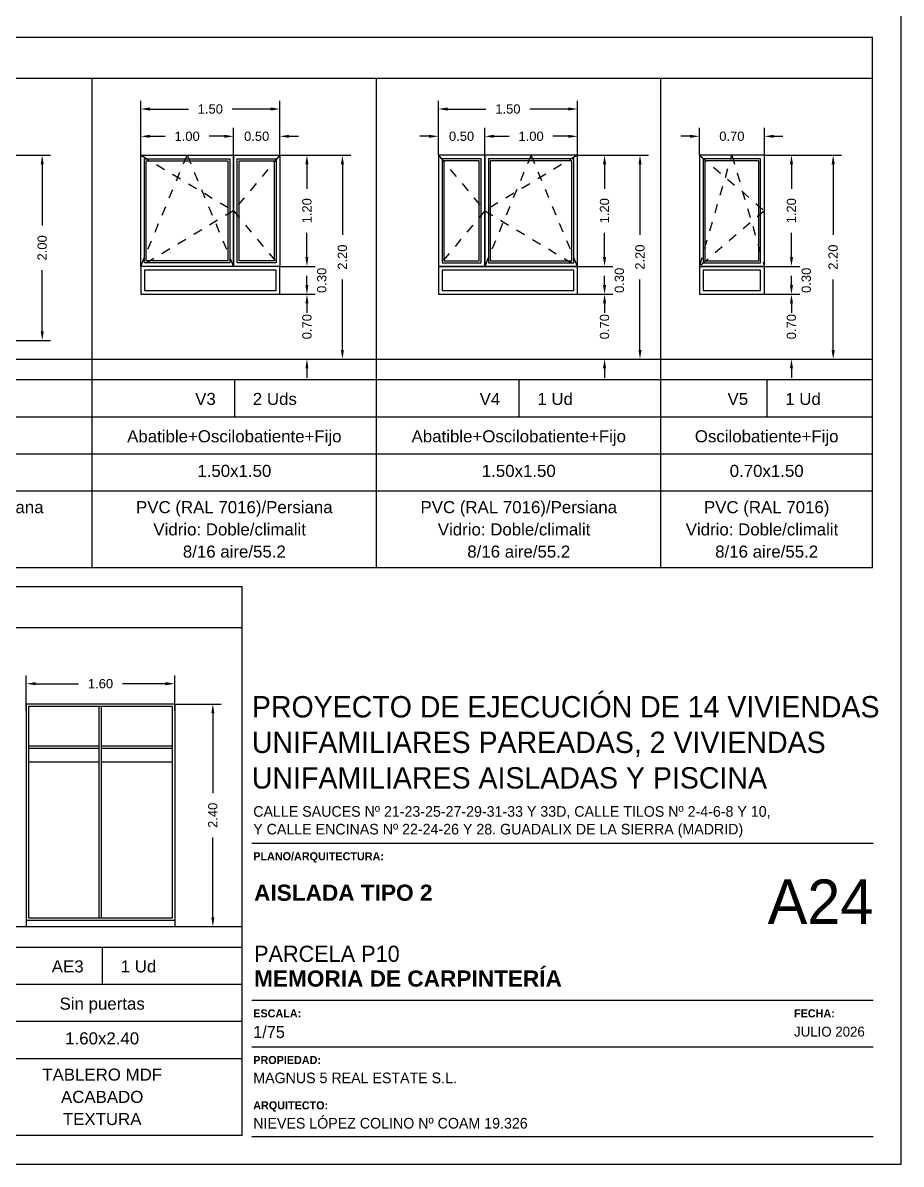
# Model space of a CAD drawing. Header units: millimetres. Extents: x 441156 to 441653, y 4514887 to 4515266.
# Drawn here: x 441522.74 to 441532.21, y 4514887.45 to 4514899.75 of the extents above; entities that cross this region are included whole.
import ezdxf
from ezdxf.enums import TextEntityAlignment as Align

# ---------------------------------------------------------------- set-up
doc = ezdxf.new("R2010")
doc.units = ezdxf.units.MM
doc.linetypes.add('CONTINUA', pattern=[0])
doc.linetypes.add('RAYITAS', pattern=[0.375, 0.25, -0.125])
for name, color, linetype in [('01_alzado', 5, 'CONTINUA'), ('01_cotas', 254, 'Continuous'), ('01_pilares primera', 6, 'Continuous'), ('01_texto cartela', 5, 'Continuous'), ('01_ventanas', 2, 'Continuous'), ('CARTELA', 4, 'Continuous'), ('COTAS', 251, 'Continuous'), ('DIVISION', 5, 'Continuous')]:
    doc.layers.add(name, color=color, linetype=linetype)
doc.layers.add('01_cartela', color=6, linetype='Continuous', plot=False)
doc.styles.add('Century Gothic', font='', dxfattribs={"height": 2})
doc.styles.add('Century Gothic_3', font='', dxfattribs={"height": 4.5})
doc.styles.add('Century Gothic_5', font='', dxfattribs={"height": 2.5})
doc.styles.add('Century Gothic_6', font='', dxfattribs={"height": 11})
doc.styles.add('Estilo1', font='swissel.ttf')
doc.styles.add('NIEVES2', font='sanss___.ttf')
doc.styles.add('NIEVES3', font='swisseb.ttf')
doc.styles.add('ROMANS', font='romans')
doc.styles.get('Century Gothic').set_extended_font_data('Century Gothic')
doc.styles.get('Century Gothic_3').set_extended_font_data('Century Gothic')
doc.styles.get('Century Gothic_5').set_extended_font_data('Century Gothic')
doc.styles.get('Century Gothic_6').set_extended_font_data('Century Gothic')
doc.dimstyles.new('DECIMAL-50', dxfattribs={"dimtxt": 0.08, "dimasz": 0.15, "dimexe": 0.09, "dimexo": 0, "dimgap": 0.09, "dimtad": 0, "dimzin": 0, "dimdsep": 46, "dimtxsty": 'ROMANS', "dimcen": 0.09, "dimclrt": 6, "dimadec": 0, "dimazin": 0, "dimtfac": 1.38, "dimtix": 1, "dimtofl": 0, "dimtmove": 2, "dimatfit": 3, "dimldrblk": 'OBLIQUE', "dimfxl": 1, "dimtolj": 1, "dimtzin": 0, "dimarcsym": 0})

# ---------------------------------------------------------------- blocks, each defined once
blk = doc.blocks.new('*D818')
at = {"layer": '01_cotas', "color": 0, "linetype": 'CONTINUA', "lineweight": -2, "transparency": 16777216}
for p, q in [((441525.512, 4514898.327), (441525.894, 4514898.327)), ((441525.512, 4514897.127), (441525.894, 4514897.127))]:
    blk.add_line(p, q, dxfattribs=at)
at = {"layer": '01_cotas', "color": 0, "lineweight": -2, "transparency": 16777216}
for p, q in [((441525.804, 4514898.227), (441525.804, 4514897.963)), ((441525.804, 4514897.227), (441525.804, 4514897.49))]:
    blk.add_line(p, q, dxfattribs=at)
at = {"layer": '01_cotas', "color": 0, "transparency": 16777216}
for points in [[(441525.787, 4514898.227), (441525.82, 4514898.227), (441525.804, 4514898.327)], [(441525.787, 4514897.227), (441525.82, 4514897.227), (441525.804, 4514897.127)]]:
    blk.add_solid(points, dxfattribs=at)
at = {"layer": '01_cotas', "color": 7, "transparency": 16777216, "insert": (441525.804, 4514897.727), "char_height": 0.1, "attachment_point": 5, "rotation": 90, "style": 'Estilo1'}
blk.add_mtext('\\A1;1.20', dxfattribs=at)
blk = doc.blocks.new('*D819')
at = {"layer": '01_cotas', "color": 0, "lineweight": -2, "transparency": 16777216}
for p, q in [((441525.804, 4514897.227), (441525.804, 4514897.327)), ((441525.804, 4514896.727), (441525.804, 4514896.627))]:
    blk.add_line(p, q, dxfattribs=at)
at = {"layer": '01_cotas', "color": 0, "linetype": 'CONTINUA', "lineweight": -2, "transparency": 16777216}
for p, q in [((441525.512, 4514897.127), (441525.894, 4514897.127)), ((441525.512, 4514896.827), (441525.894, 4514896.827))]:
    blk.add_line(p, q, dxfattribs=at)
at = {"layer": '01_cotas', "color": 0, "transparency": 16777216}
for points in [[(441525.787, 4514897.227), (441525.82, 4514897.227), (441525.804, 4514897.127)], [(441525.787, 4514896.727), (441525.82, 4514896.727), (441525.804, 4514896.827)]]:
    blk.add_solid(points, dxfattribs=at)
at = {"layer": '01_cotas', "color": 7, "transparency": 16777216, "insert": (441525.964, 4514896.977), "char_height": 0.1, "attachment_point": 5, "rotation": 90, "style": 'Estilo1'}
blk.add_mtext('\\A1;0.30', dxfattribs=at)
blk = doc.blocks.new('*D820')
at = {"layer": '01_cotas', "color": 0, "lineweight": -2, "transparency": 16777216}
for p, q in [((441525.804, 4514896.927), (441525.804, 4514897.027)), ((441525.804, 4514896.027), (441525.804, 4514895.927))]:
    blk.add_line(p, q, dxfattribs=at)
at = {"layer": '01_cotas', "color": 0, "linetype": 'CONTINUA', "lineweight": -2, "transparency": 16777216}
for p, q in [((441525.512, 4514896.827), (441525.894, 4514896.827)), ((441525.512, 4514896.127), (441525.894, 4514896.127))]:
    blk.add_line(p, q, dxfattribs=at)
at = {"layer": '01_cotas', "color": 0, "transparency": 16777216}
for points in [[(441525.787, 4514896.927), (441525.82, 4514896.927), (441525.804, 4514896.827)], [(441525.787, 4514896.027), (441525.82, 4514896.027), (441525.804, 4514896.127)]]:
    blk.add_solid(points, dxfattribs=at)
at = {"layer": '01_cotas', "color": 7, "transparency": 16777216, "insert": (441525.804, 4514896.477), "char_height": 0.1, "attachment_point": 5, "rotation": 90, "style": 'Estilo1'}
blk.add_mtext('\\A1;0.70', dxfattribs=at)
blk = doc.blocks.new('*D821')
at = {"layer": '01_cotas', "color": 0, "linetype": 'CONTINUA', "lineweight": -2, "transparency": 16777216}
for p, q in [((441525.804, 4514898.327), (441526.276, 4514898.327)), ((441525.804, 4514896.127), (441526.276, 4514896.127))]:
    blk.add_line(p, q, dxfattribs=at)
at = {"layer": '01_cotas', "color": 0, "lineweight": -2, "transparency": 16777216}
for p, q in [((441526.186, 4514898.227), (441526.186, 4514897.467)), ((441526.186, 4514896.227), (441526.186, 4514896.987))]:
    blk.add_line(p, q, dxfattribs=at)
at = {"layer": '01_cotas', "color": 0, "transparency": 16777216}
for points in [[(441526.17, 4514898.227), (441526.203, 4514898.227), (441526.186, 4514898.327)], [(441526.17, 4514896.227), (441526.203, 4514896.227), (441526.186, 4514896.127)]]:
    blk.add_solid(points, dxfattribs=at)
at = {"layer": '01_cotas', "color": 7, "transparency": 16777216, "insert": (441526.186, 4514897.227), "char_height": 0.1, "attachment_point": 5, "rotation": 90, "style": 'Estilo1'}
blk.add_mtext('\\A1;2.20', dxfattribs=at)
blk = doc.blocks.new('*D822')
at = {"layer": '01_cotas', "color": 0, "linetype": 'CONTINUA', "lineweight": -2, "transparency": 16777216}
for p, q in [((441528.721, 4514898.327), (441529.103, 4514898.327)), ((441528.721, 4514897.127), (441529.103, 4514897.127))]:
    blk.add_line(p, q, dxfattribs=at)
at = {"layer": '01_cotas', "color": 0, "lineweight": -2, "transparency": 16777216}
for p, q in [((441529.013, 4514898.227), (441529.013, 4514897.963)), ((441529.013, 4514897.227), (441529.013, 4514897.49))]:
    blk.add_line(p, q, dxfattribs=at)
at = {"layer": '01_cotas', "color": 0, "transparency": 16777216}
for points in [[(441528.996, 4514898.227), (441529.03, 4514898.227), (441529.013, 4514898.327)], [(441528.996, 4514897.227), (441529.03, 4514897.227), (441529.013, 4514897.127)]]:
    blk.add_solid(points, dxfattribs=at)
at = {"layer": '01_cotas', "color": 7, "transparency": 16777216, "insert": (441529.013, 4514897.727), "char_height": 0.1, "attachment_point": 5, "rotation": 90, "style": 'Estilo1'}
blk.add_mtext('\\A1;1.20', dxfattribs=at)
blk = doc.blocks.new('*D823')
at = {"layer": '01_cotas', "color": 0, "lineweight": -2, "transparency": 16777216}
for p, q in [((441529.013, 4514897.227), (441529.013, 4514897.327)), ((441529.013, 4514896.727), (441529.013, 4514896.627))]:
    blk.add_line(p, q, dxfattribs=at)
at = {"layer": '01_cotas', "color": 0, "linetype": 'CONTINUA', "lineweight": -2, "transparency": 16777216}
for p, q in [((441528.721, 4514897.127), (441529.103, 4514897.127)), ((441528.721, 4514896.827), (441529.103, 4514896.827))]:
    blk.add_line(p, q, dxfattribs=at)
at = {"layer": '01_cotas', "color": 0, "transparency": 16777216}
for points in [[(441528.996, 4514897.227), (441529.03, 4514897.227), (441529.013, 4514897.127)], [(441528.996, 4514896.727), (441529.03, 4514896.727), (441529.013, 4514896.827)]]:
    blk.add_solid(points, dxfattribs=at)
at = {"layer": '01_cotas', "color": 7, "transparency": 16777216, "insert": (441529.173, 4514896.977), "char_height": 0.1, "attachment_point": 5, "rotation": 90, "style": 'Estilo1'}
blk.add_mtext('\\A1;0.30', dxfattribs=at)
blk = doc.blocks.new('*D824')
at = {"layer": '01_cotas', "color": 0, "lineweight": -2, "transparency": 16777216}
for p, q in [((441529.013, 4514896.927), (441529.013, 4514897.027)), ((441529.013, 4514896.027), (441529.013, 4514895.927))]:
    blk.add_line(p, q, dxfattribs=at)
at = {"layer": '01_cotas', "color": 0, "linetype": 'CONTINUA', "lineweight": -2, "transparency": 16777216}
for p, q in [((441528.721, 4514896.827), (441529.103, 4514896.827)), ((441528.721, 4514896.127), (441529.103, 4514896.127))]:
    blk.add_line(p, q, dxfattribs=at)
at = {"layer": '01_cotas', "color": 0, "transparency": 16777216}
for points in [[(441528.996, 4514896.927), (441529.03, 4514896.927), (441529.013, 4514896.827)], [(441528.996, 4514896.027), (441529.03, 4514896.027), (441529.013, 4514896.127)]]:
    blk.add_solid(points, dxfattribs=at)
at = {"layer": '01_cotas', "color": 7, "transparency": 16777216, "insert": (441529.013, 4514896.477), "char_height": 0.1, "attachment_point": 5, "rotation": 90, "style": 'Estilo1'}
blk.add_mtext('\\A1;0.70', dxfattribs=at)
blk = doc.blocks.new('*D825')
at = {"layer": '01_cotas', "color": 0, "linetype": 'CONTINUA', "lineweight": -2, "transparency": 16777216}
for p, q in [((441529.013, 4514898.327), (441529.485, 4514898.327)), ((441529.013, 4514896.127), (441529.485, 4514896.127))]:
    blk.add_line(p, q, dxfattribs=at)
at = {"layer": '01_cotas', "color": 0, "lineweight": -2, "transparency": 16777216}
for p, q in [((441529.395, 4514898.227), (441529.395, 4514897.467)), ((441529.395, 4514896.227), (441529.395, 4514896.987))]:
    blk.add_line(p, q, dxfattribs=at)
at = {"layer": '01_cotas', "color": 0, "transparency": 16777216}
for points in [[(441529.379, 4514898.227), (441529.412, 4514898.227), (441529.395, 4514898.327)], [(441529.379, 4514896.227), (441529.412, 4514896.227), (441529.395, 4514896.127)]]:
    blk.add_solid(points, dxfattribs=at)
at = {"layer": '01_cotas', "color": 7, "transparency": 16777216, "insert": (441529.395, 4514897.227), "char_height": 0.1, "attachment_point": 5, "rotation": 90, "style": 'Estilo1'}
blk.add_mtext('\\A1;2.20', dxfattribs=at)
blk = doc.blocks.new('*D829')
at = {"layer": '01_cotas', "color": 0, "lineweight": -2, "transparency": 16777216}
for p, q in [((441527.121, 4514898.53), (441527.021, 4514898.53)), ((441527.821, 4514898.53), (441527.921, 4514898.53))]:
    blk.add_line(p, q, dxfattribs=at)
at = {"layer": '01_cotas', "color": 0, "linetype": 'CONTINUA', "lineweight": -2, "transparency": 16777216}
for p, q in [((441527.221, 4514898.327), (441527.221, 4514898.62)), ((441527.721, 4514898.327), (441527.721, 4514898.62))]:
    blk.add_line(p, q, dxfattribs=at)
at = {"layer": '01_cotas', "color": 0, "transparency": 16777216}
for points in [[(441527.121, 4514898.546), (441527.121, 4514898.513), (441527.221, 4514898.53)], [(441527.821, 4514898.546), (441527.821, 4514898.513), (441527.721, 4514898.53)]]:
    blk.add_solid(points, dxfattribs=at)
at = {"layer": '01_cotas', "color": 7, "transparency": 16777216, "insert": (441527.471, 4514898.53), "char_height": 0.1, "attachment_point": 5, "style": 'Estilo1'}
blk.add_mtext('\\A1;0.50', dxfattribs=at)
blk = doc.blocks.new('*D830')
at = {"layer": '01_cotas', "color": 0, "linetype": 'CONTINUA', "lineweight": -2, "transparency": 16777216}
for p, q in [((441527.221, 4514898.327), (441527.221, 4514898.914)), ((441528.721, 4514898.327), (441528.721, 4514898.914))]:
    blk.add_line(p, q, dxfattribs=at)
at = {"layer": '01_cotas', "color": 0, "lineweight": -2, "transparency": 16777216}
for p, q in [((441527.321, 4514898.824), (441527.734, 4514898.824)), ((441528.621, 4514898.824), (441528.207, 4514898.824))]:
    blk.add_line(p, q, dxfattribs=at)
at = {"layer": '01_cotas', "color": 0, "transparency": 16777216}
for points in [[(441527.321, 4514898.841), (441527.321, 4514898.807), (441527.221, 4514898.824)], [(441528.621, 4514898.841), (441528.621, 4514898.807), (441528.721, 4514898.824)]]:
    blk.add_solid(points, dxfattribs=at)
at = {"layer": '01_cotas', "color": 7, "transparency": 16777216, "insert": (441527.971, 4514898.824), "char_height": 0.1, "attachment_point": 5, "style": 'Estilo1'}
blk.add_mtext('\\A1;1.50', dxfattribs=at)
blk = doc.blocks.new('*D831')
at = {"layer": '01_cotas', "color": 0, "linetype": 'CONTINUA', "lineweight": -2, "transparency": 16777216}
for p, q in [((441527.721, 4514898.327), (441527.721, 4514898.62)), ((441528.721, 4514898.327), (441528.721, 4514898.62))]:
    blk.add_line(p, q, dxfattribs=at)
at = {"layer": '01_cotas', "color": 0, "lineweight": -2, "transparency": 16777216}
for p, q in [((441527.821, 4514898.53), (441527.984, 4514898.53)), ((441528.621, 4514898.53), (441528.457, 4514898.53))]:
    blk.add_line(p, q, dxfattribs=at)
at = {"layer": '01_cotas', "color": 0, "transparency": 16777216}
for points in [[(441527.821, 4514898.546), (441527.821, 4514898.513), (441527.721, 4514898.53)], [(441528.621, 4514898.546), (441528.621, 4514898.513), (441528.721, 4514898.53)]]:
    blk.add_solid(points, dxfattribs=at)
at = {"layer": '01_cotas', "color": 7, "transparency": 16777216, "insert": (441528.221, 4514898.53), "char_height": 0.1, "attachment_point": 5, "style": 'Estilo1'}
blk.add_mtext('\\A1;1.00', dxfattribs=at)
blk = doc.blocks.new('*D832')
at = {"layer": '01_cotas', "color": 0, "lineweight": -2, "transparency": 16777216}
for p, q in [((441524.912, 4514898.53), (441524.812, 4514898.53)), ((441525.612, 4514898.53), (441525.712, 4514898.53))]:
    blk.add_line(p, q, dxfattribs=at)
at = {"layer": '01_cotas', "color": 0, "linetype": 'CONTINUA', "lineweight": -2, "transparency": 16777216}
for p, q in [((441525.012, 4514898.327), (441525.012, 4514898.62)), ((441525.512, 4514898.327), (441525.512, 4514898.62))]:
    blk.add_line(p, q, dxfattribs=at)
at = {"layer": '01_cotas', "color": 0, "transparency": 16777216}
for points in [[(441524.912, 4514898.546), (441524.912, 4514898.513), (441525.012, 4514898.53)], [(441525.612, 4514898.546), (441525.612, 4514898.513), (441525.512, 4514898.53)]]:
    blk.add_solid(points, dxfattribs=at)
at = {"layer": '01_cotas', "color": 7, "transparency": 16777216, "insert": (441525.262, 4514898.53), "char_height": 0.1, "attachment_point": 5, "style": 'Estilo1'}
blk.add_mtext('\\A1;0.50', dxfattribs=at)
blk = doc.blocks.new('*D833')
at = {"layer": '01_cotas', "color": 0, "linetype": 'CONTINUA', "lineweight": -2, "transparency": 16777216}
for p, q in [((441524.012, 4514898.327), (441524.012, 4514898.914)), ((441525.512, 4514898.327), (441525.512, 4514898.914))]:
    blk.add_line(p, q, dxfattribs=at)
at = {"layer": '01_cotas', "color": 0, "lineweight": -2, "transparency": 16777216}
for p, q in [((441524.112, 4514898.824), (441524.525, 4514898.824)), ((441525.412, 4514898.824), (441524.998, 4514898.824))]:
    blk.add_line(p, q, dxfattribs=at)
at = {"layer": '01_cotas', "color": 0, "transparency": 16777216}
for points in [[(441524.112, 4514898.841), (441524.112, 4514898.807), (441524.012, 4514898.824)], [(441525.412, 4514898.841), (441525.412, 4514898.807), (441525.512, 4514898.824)]]:
    blk.add_solid(points, dxfattribs=at)
at = {"layer": '01_cotas', "color": 7, "transparency": 16777216, "insert": (441524.762, 4514898.824), "char_height": 0.1, "attachment_point": 5, "style": 'Estilo1'}
blk.add_mtext('\\A1;1.50', dxfattribs=at)
blk = doc.blocks.new('*D834')
at = {"layer": '01_cotas', "color": 0, "linetype": 'CONTINUA', "lineweight": -2, "transparency": 16777216}
for p, q in [((441524.012, 4514898.327), (441524.012, 4514898.62)), ((441525.012, 4514898.327), (441525.012, 4514898.62))]:
    blk.add_line(p, q, dxfattribs=at)
at = {"layer": '01_cotas', "color": 0, "lineweight": -2, "transparency": 16777216}
for p, q in [((441524.112, 4514898.53), (441524.275, 4514898.53)), ((441524.912, 4514898.53), (441524.748, 4514898.53))]:
    blk.add_line(p, q, dxfattribs=at)
at = {"layer": '01_cotas', "color": 0, "transparency": 16777216}
for points in [[(441524.112, 4514898.546), (441524.112, 4514898.513), (441524.012, 4514898.53)], [(441524.912, 4514898.546), (441524.912, 4514898.513), (441525.012, 4514898.53)]]:
    blk.add_solid(points, dxfattribs=at)
at = {"layer": '01_cotas', "color": 7, "transparency": 16777216, "insert": (441524.512, 4514898.53), "char_height": 0.1, "attachment_point": 5, "style": 'Estilo1'}
blk.add_mtext('\\A1;1.00', dxfattribs=at)
blk = doc.blocks.new('*D835')
at = {"layer": '01_cotas', "color": 0, "linetype": 'CONTINUA', "lineweight": -2, "transparency": 16777216}
for p, q in [((441530.736, 4514898.327), (441531.118, 4514898.327)), ((441530.736, 4514897.127), (441531.118, 4514897.127))]:
    blk.add_line(p, q, dxfattribs=at)
at = {"layer": '01_cotas', "color": 0, "lineweight": -2, "transparency": 16777216}
for p, q in [((441531.028, 4514898.227), (441531.028, 4514897.963)), ((441531.028, 4514897.227), (441531.028, 4514897.49))]:
    blk.add_line(p, q, dxfattribs=at)
at = {"layer": '01_cotas', "color": 0, "transparency": 16777216}
for points in [[(441531.012, 4514898.227), (441531.045, 4514898.227), (441531.028, 4514898.327)], [(441531.012, 4514897.227), (441531.045, 4514897.227), (441531.028, 4514897.127)]]:
    blk.add_solid(points, dxfattribs=at)
at = {"layer": '01_cotas', "color": 7, "transparency": 16777216, "insert": (441531.028, 4514897.727), "char_height": 0.1, "attachment_point": 5, "rotation": 90, "style": 'Estilo1'}
blk.add_mtext('\\A1;1.20', dxfattribs=at)
blk = doc.blocks.new('*D836')
at = {"layer": '01_cotas', "color": 0, "lineweight": -2, "transparency": 16777216}
for p, q in [((441531.028, 4514897.227), (441531.028, 4514897.327)), ((441531.028, 4514896.727), (441531.028, 4514896.627))]:
    blk.add_line(p, q, dxfattribs=at)
at = {"layer": '01_cotas', "color": 0, "linetype": 'CONTINUA', "lineweight": -2, "transparency": 16777216}
for p, q in [((441530.736, 4514897.127), (441531.118, 4514897.127)), ((441530.736, 4514896.827), (441531.118, 4514896.827))]:
    blk.add_line(p, q, dxfattribs=at)
at = {"layer": '01_cotas', "color": 0, "transparency": 16777216}
for points in [[(441531.012, 4514897.227), (441531.045, 4514897.227), (441531.028, 4514897.127)], [(441531.012, 4514896.727), (441531.045, 4514896.727), (441531.028, 4514896.827)]]:
    blk.add_solid(points, dxfattribs=at)
at = {"layer": '01_cotas', "color": 7, "transparency": 16777216, "insert": (441531.188, 4514896.977), "char_height": 0.1, "attachment_point": 5, "rotation": 90, "style": 'Estilo1'}
blk.add_mtext('\\A1;0.30', dxfattribs=at)
blk = doc.blocks.new('*D837')
at = {"layer": '01_cotas', "color": 0, "lineweight": -2, "transparency": 16777216}
for p, q in [((441531.028, 4514896.927), (441531.028, 4514897.027)), ((441531.028, 4514896.027), (441531.028, 4514895.927))]:
    blk.add_line(p, q, dxfattribs=at)
at = {"layer": '01_cotas', "color": 0, "linetype": 'CONTINUA', "lineweight": -2, "transparency": 16777216}
for p, q in [((441530.736, 4514896.827), (441531.118, 4514896.827)), ((441530.736, 4514896.127), (441531.118, 4514896.127))]:
    blk.add_line(p, q, dxfattribs=at)
at = {"layer": '01_cotas', "color": 0, "transparency": 16777216}
for points in [[(441531.012, 4514896.927), (441531.045, 4514896.927), (441531.028, 4514896.827)], [(441531.012, 4514896.027), (441531.045, 4514896.027), (441531.028, 4514896.127)]]:
    blk.add_solid(points, dxfattribs=at)
at = {"layer": '01_cotas', "color": 7, "transparency": 16777216, "insert": (441531.028, 4514896.477), "char_height": 0.1, "attachment_point": 5, "rotation": 90, "style": 'Estilo1'}
blk.add_mtext('\\A1;0.70', dxfattribs=at)
blk = doc.blocks.new('*D838')
at = {"layer": '01_cotas', "color": 0, "lineweight": -2, "transparency": 16777216}
for p, q in [((441529.936, 4514898.53), (441529.836, 4514898.53)), ((441530.836, 4514898.53), (441530.936, 4514898.53))]:
    blk.add_line(p, q, dxfattribs=at)
at = {"layer": '01_cotas', "color": 0, "linetype": 'CONTINUA', "lineweight": -2, "transparency": 16777216}
for p, q in [((441530.036, 4514898.327), (441530.036, 4514898.62)), ((441530.736, 4514898.327), (441530.736, 4514898.62))]:
    blk.add_line(p, q, dxfattribs=at)
at = {"layer": '01_cotas', "color": 0, "transparency": 16777216}
for points in [[(441529.936, 4514898.546), (441529.936, 4514898.513), (441530.036, 4514898.53)], [(441530.836, 4514898.546), (441530.836, 4514898.513), (441530.736, 4514898.53)]]:
    blk.add_solid(points, dxfattribs=at)
at = {"layer": '01_cotas', "color": 7, "transparency": 16777216, "insert": (441530.386, 4514898.53), "char_height": 0.1, "attachment_point": 5, "style": 'Estilo1'}
blk.add_mtext('\\A1;0.70', dxfattribs=at)
blk = doc.blocks.new('*D839')
at = {"layer": '01_cotas', "color": 0, "linetype": 'CONTINUA', "lineweight": -2, "transparency": 16777216}
for p, q in [((441530.855, 4514898.327), (441531.568, 4514898.327)), ((441530.765, 4514896.127), (441531.568, 4514896.127))]:
    blk.add_line(p, q, dxfattribs=at)
at = {"layer": '01_cotas', "color": 0, "lineweight": -2, "transparency": 16777216}
for p, q in [((441531.478, 4514898.227), (441531.478, 4514897.467)), ((441531.478, 4514896.227), (441531.478, 4514896.987))]:
    blk.add_line(p, q, dxfattribs=at)
at = {"layer": '01_cotas', "color": 0, "transparency": 16777216}
for points in [[(441531.461, 4514898.227), (441531.495, 4514898.227), (441531.478, 4514898.327)], [(441531.461, 4514896.227), (441531.495, 4514896.227), (441531.478, 4514896.127)]]:
    blk.add_solid(points, dxfattribs=at)
at = {"layer": '01_cotas', "color": 7, "transparency": 16777216, "insert": (441531.478, 4514897.227), "char_height": 0.1, "attachment_point": 5, "rotation": 90, "style": 'Estilo1'}
blk.add_mtext('\\A1;2.20', dxfattribs=at)
blk = doc.blocks.new('*D846')
at = {"layer": '01_cotas', "color": 0, "linetype": 'CONTINUA', "lineweight": -2, "transparency": 16777216}
for p, q in [((441524.378, 4514892.408), (441524.879, 4514892.408)), ((441524.378, 4514890.008), (441524.879, 4514890.008))]:
    blk.add_line(p, q, dxfattribs=at)
at = {"layer": '01_cotas', "color": 0, "lineweight": -2, "transparency": 16777216}
for p, q in [((441524.789, 4514892.308), (441524.789, 4514891.448)), ((441524.789, 4514890.108), (441524.789, 4514890.968))]:
    blk.add_line(p, q, dxfattribs=at)
at = {"layer": '01_cotas', "color": 0, "transparency": 16777216}
for points in [[(441524.773, 4514892.308), (441524.806, 4514892.308), (441524.789, 4514892.408)], [(441524.773, 4514890.108), (441524.806, 4514890.108), (441524.789, 4514890.008)]]:
    blk.add_solid(points, dxfattribs=at)
at = {"layer": '01_cotas', "color": 7, "transparency": 16777216, "insert": (441524.789, 4514891.208), "char_height": 0.1, "attachment_point": 5, "rotation": 90, "style": 'Estilo1'}
blk.add_mtext('\\A1;2.40', dxfattribs=at)
blk = doc.blocks.new('*D847')
at = {"layer": '01_cotas', "color": 0, "linetype": 'CONTINUA', "lineweight": -2, "transparency": 16777216}
for p, q in [((441522.778, 4514892.338), (441522.778, 4514892.717)), ((441524.378, 4514892.338), (441524.378, 4514892.717))]:
    blk.add_line(p, q, dxfattribs=at)
at = {"layer": '01_cotas', "color": 0, "lineweight": -2, "transparency": 16777216}
for p, q in [((441522.878, 4514892.627), (441523.342, 4514892.627)), ((441524.278, 4514892.627), (441523.814, 4514892.627))]:
    blk.add_line(p, q, dxfattribs=at)
at = {"layer": '01_cotas', "color": 0, "transparency": 16777216}
for points in [[(441522.878, 4514892.644), (441522.878, 4514892.61), (441522.778, 4514892.627)], [(441524.278, 4514892.644), (441524.278, 4514892.61), (441524.378, 4514892.627)]]:
    blk.add_solid(points, dxfattribs=at)
at = {"layer": '01_cotas', "color": 7, "transparency": 16777216, "insert": (441523.578, 4514892.627), "char_height": 0.1, "attachment_point": 5, "style": 'Estilo1'}
blk.add_mtext('\\A1;1.60', dxfattribs=at)
blk = doc.blocks.new('*D810')
at = {"layer": '01_cotas', "color": 0, "linetype": 'CONTINUA', "lineweight": -2, "transparency": 16777216}
for p, q in [((441522.326, 4514898.327), (441523.039, 4514898.327)), ((441522.236, 4514896.327), (441523.039, 4514896.327))]:
    blk.add_line(p, q, dxfattribs=at)
at = {"layer": '01_cotas', "color": 0, "lineweight": -2, "transparency": 16777216}
for p, q in [((441522.949, 4514898.227), (441522.949, 4514897.567)), ((441522.949, 4514896.427), (441522.949, 4514897.087))]:
    blk.add_line(p, q, dxfattribs=at)
at = {"layer": '01_cotas', "color": 0, "transparency": 16777216}
for points in [[(441522.933, 4514898.227), (441522.966, 4514898.227), (441522.949, 4514898.327)], [(441522.933, 4514896.427), (441522.966, 4514896.427), (441522.949, 4514896.327)]]:
    blk.add_solid(points, dxfattribs=at)
at = {"layer": '01_cotas', "color": 7, "transparency": 16777216, "insert": (441522.949, 4514897.327), "char_height": 0.1, "attachment_point": 5, "rotation": 90, "style": 'Estilo1'}
blk.add_mtext('\\A1;2.00', dxfattribs=at)

msp = doc.modelspace()

# ---------------------------------------------------------------- linework, layer by layer
at = {"layer": '01_alzado'}
for p, q in [((441524.378, 4514892.408), (441524.378, 4514890.078)), ((441522.778, 4514890.078), (441522.778, 4514890.008)), ((441524.378, 4514890.078), (441524.378, 4514890.008))]:
    msp.add_line(p, q, dxfattribs=at)
at = {"layer": '01_alzado', "color": 5}
for points in [[(441524.012, 4514898.327), (441525.012, 4514898.327), (441525.012, 4514897.127), (441524.012, 4514897.127)], [(441525.012, 4514898.327), (441525.512, 4514898.327), (441525.512, 4514897.127), (441525.012, 4514897.127)], [(441527.721, 4514898.327), (441527.221, 4514898.327), (441527.221, 4514897.127), (441527.721, 4514897.127)], [(441528.721, 4514898.327), (441527.721, 4514898.327), (441527.721, 4514897.127), (441528.721, 4514897.127)], [(441530.736, 4514898.327), (441530.036, 4514898.327), (441530.036, 4514897.127), (441530.736, 4514897.127)], [(441525.512, 4514897.127), (441524.012, 4514897.127), (441524.012, 4514896.827), (441525.512, 4514896.827)], [(441528.721, 4514897.127), (441527.221, 4514897.127), (441527.221, 4514896.827), (441528.721, 4514896.827)], [(441530.736, 4514897.127), (441530.036, 4514897.127), (441530.036, 4514896.827), (441530.736, 4514896.827)]]:
    msp.add_lwpolyline(points, close=True, dxfattribs=at)
at = {"layer": '01_alzado'}
msp.add_lwpolyline([(441524.378, 4514892.408), (441522.778, 4514892.408), (441522.778, 4514890.078), (441524.378, 4514890.078)], dxfattribs=at)
at = {"layer": '01_cartela', "color": 1}
msp.add_lwpolyline([(441501.573, 4514908.981), (441501.573, 4514887.446), (441532.211, 4514887.446), (441532.211, 4514908.981)], close=True, dxfattribs=at)
at = {"layer": '01_texto cartela'}
for p, q in [((441525.21, 4514890.907), (441531.911, 4514890.907)), ((441525.21, 4514889.213), (441531.911, 4514889.213)), ((441525.21, 4514888.71), (441531.911, 4514888.71)), ((441525.21, 4514887.746), (441531.911, 4514887.746))]:
    msp.add_line(p, q, dxfattribs=at)
at = {"layer": '01_ventanas', "color": 2}
for p, q in [((441523.565, 4514890.103), (441523.565, 4514892.383)), ((441523.59, 4514890.103), (441523.59, 4514892.383)), ((441522.803, 4514891.958), (441523.565, 4514891.958)), ((441522.803, 4514891.933), (441523.565, 4514891.933)), ((441523.59, 4514891.958), (441524.353, 4514891.958)), ((441523.59, 4514891.933), (441524.353, 4514891.933)), ((441522.803, 4514891.783), (441523.565, 4514891.783)), ((441523.59, 4514891.783), (441524.353, 4514891.783))]:
    msp.add_line(p, q, dxfattribs=at)
for points in [[(441524.052, 4514898.287), (441524.972, 4514898.287), (441524.972, 4514897.167), (441524.052, 4514897.167)], [(441525.052, 4514898.287), (441525.472, 4514898.287), (441525.472, 4514897.167), (441525.052, 4514897.167)], [(441527.681, 4514898.287), (441527.261, 4514898.287), (441527.261, 4514897.167), (441527.681, 4514897.167)], [(441528.681, 4514898.287), (441527.761, 4514898.287), (441527.761, 4514897.167), (441528.681, 4514897.167)], [(441530.696, 4514898.287), (441530.076, 4514898.287), (441530.076, 4514897.167), (441530.696, 4514897.167)], [(441524.072, 4514898.267), (441524.952, 4514898.267), (441524.952, 4514897.187), (441524.072, 4514897.187)], [(441525.072, 4514898.267), (441525.452, 4514898.267), (441525.452, 4514897.187), (441525.072, 4514897.187)], [(441527.661, 4514898.267), (441527.281, 4514898.267), (441527.281, 4514897.187), (441527.661, 4514897.187)], [(441528.661, 4514898.267), (441527.781, 4514898.267), (441527.781, 4514897.187), (441528.661, 4514897.187)], [(441530.676, 4514898.267), (441530.096, 4514898.267), (441530.096, 4514897.187), (441530.676, 4514897.187)], [(441525.472, 4514897.087), (441524.052, 4514897.087), (441524.052, 4514896.867), (441525.472, 4514896.867)], [(441528.681, 4514897.087), (441527.261, 4514897.087), (441527.261, 4514896.867), (441528.681, 4514896.867)], [(441530.696, 4514897.087), (441530.076, 4514897.087), (441530.076, 4514896.867), (441530.696, 4514896.867)], [(441524.353, 4514892.383), (441522.803, 4514892.383), (441522.803, 4514890.103), (441524.353, 4514890.103)]]:
    msp.add_lwpolyline(points, close=True, dxfattribs=at)
at = {"layer": 'CARTELA', "color": 1}
for p, q in [((441501.891, 4514896.127), (441531.901, 4514896.127)), ((441511.585, 4514890.008), (441525.107, 4514890.008))]:
    msp.add_line(p, q, dxfattribs=at)
at = {"layer": 'COTAS', "color": 120, "linetype": 'RAYITAS', "ltscale": 0.25}
for points in [[(441524.012, 4514898.327), (441525.012, 4514897.727), (441524.012, 4514897.127), (441524.512, 4514898.327), (441525.012, 4514897.127)], [(441525.512, 4514898.327), (441525.012, 4514897.727), (441525.512, 4514897.127)], [(441527.221, 4514898.327), (441527.721, 4514897.727), (441527.221, 4514897.127)], [(441528.721, 4514898.327), (441527.721, 4514897.727), (441528.721, 4514897.127), (441528.221, 4514898.327), (441527.721, 4514897.127)], [(441530.036, 4514898.327), (441530.736, 4514897.727), (441530.036, 4514897.127), (441530.386, 4514898.327), (441530.736, 4514897.127)]]:
    msp.add_lwpolyline(points, dxfattribs=at)
at = {"layer": 'DIVISION', "color": 5}
for p, q in [((441501.891, 4514899.598), (441531.901, 4514899.598)), ((441531.901, 4514893.875), (441531.901, 4514899.598)), ((441501.891, 4514899.158), (441531.901, 4514899.158)), ((441523.488, 4514893.875), (441523.488, 4514899.158)), ((441526.555, 4514893.875), (441526.555, 4514899.158)), ((441529.621, 4514893.875), (441529.621, 4514899.158)), ((441501.891, 4514895.906), (441531.901, 4514895.906)), ((441525.021, 4514895.906), (441525.021, 4514895.506)), ((441528.088, 4514895.906), (441528.088, 4514895.506)), ((441530.761, 4514895.906), (441530.761, 4514895.506)), ((441501.891, 4514895.506), (441531.901, 4514895.506)), ((441501.891, 4514895.106), (441531.901, 4514895.106)), ((441501.891, 4514894.706), (441531.901, 4514894.706)), ((441531.901, 4514893.875), (441501.891, 4514893.875)), ((441511.585, 4514893.675), (441525.107, 4514893.675)), ((441525.107, 4514887.756), (441525.107, 4514893.675)), ((441511.585, 4514893.234), (441525.107, 4514893.234)), ((441511.585, 4514889.787), (441525.107, 4514889.787)), ((441523.596, 4514889.787), (441523.596, 4514889.387)), ((441513.959, 4514889.387), (441525.107, 4514889.387)), ((441511.585, 4514888.987), (441525.107, 4514888.987)), ((441511.585, 4514888.587), (441525.107, 4514888.587)), ((441525.107, 4514887.756), (441511.585, 4514887.756))]:
    msp.add_line(p, q, dxfattribs=at)

# ---------------------------------------------------------------- texts
at = {"layer": '01_pilares primera', "color": 7, "style": 'NIEVES2'}
for s, p in [('V3', (441524.821, 4514895.633)), ('V4', (441527.888, 4514895.633)), ('V5', (441530.561, 4514895.633)), ('AE3', (441523.396, 4514889.514))]:
    msp.add_text(s, height=0.13, dxfattribs=at).set_placement(p, align=Align.RIGHT)
for s, p in [('2 Uds', (441525.221, 4514895.633)), ('1 Ud', (441528.288, 4514895.633)), ('1 Ud', (441530.961, 4514895.633)), ('1 Ud', (441523.796, 4514889.514))]:
    msp.add_text(s, height=0.13, dxfattribs=at).set_placement(p)
at = {"layer": '01_texto cartela'}
for s, insert, char_height, width, attachment_point, style in [('\\PPROYECTO DE EJECUCIÓN DE 14 VIVIENDAS UNIFAMILIARES PAREADAS, 2 VIVIENDAS UNIFAMILIARES AISLADAS Y PISCINA', (441525.21, 4514892.877), 0.23, 6.82217, 1, 'Century Gothic_3'), ('CALLE SAUCES Nº 21-23-25-27-29-31-33 Y 33D, CALLE TILOS Nº 2-4-6-8 Y 10, \\PY CALLE ENCINAS Nº 22-24-26 Y 28. GUADALIX DE LA SIERRA (MADRID)', (441525.225, 4514891.307), 0.11455, 9.24681, 1, 'Century Gothic'), ('{\\fCentury Gothic|b1|i0|c0|p34;PLANO/ARQUITECTURA: }', (441525.225, 4514890.81), 0.08701, 2.11715, 1, 'Century Gothic'), ('\\pt2.3273;\\PPARCELA P10', (441525.234, 4514889.625), 0.17455, 7.00908, 7, 'Century Gothic_5'), ('\\pt2.3273;MEMORIA DE CARPINTERÍA', (441525.234, 4514889.358), 0.17455, 7.00908, 7, 'NIEVES3'), ('{\\fCentury Gothic|b1|i0|c0|p34;ESCALA: }', (441525.225, 4514889.116), 0.08701, 2.11715, 1, 'Century Gothic'), ('{\\fCentury Gothic|b1|i0|c0|p34;FECHA: }', (441531.056, 4514889.116), 0.08701, 2.11715, 1, 'Century Gothic'), ('1/75', (441525.225, 4514888.937), 0.1309, 2.11715, 1, 'Century Gothic'), ('JULIO 2026', (441531.056, 4514888.929), 0.1069, 3.50438, 1, 'Century Gothic'), ('{\\fCentury Gothic|b1|i0|c0|p34;PROPIEDAD:}', (441525.225, 4514888.613), 0.08701, 0.83709, 1, 'Century Gothic'), ('MAGNUS 5 REAL ESTATE S.L.', (441525.225, 4514888.434), 0.11455, 4.88231, 1, 'Century Gothic'), ('{\\fCentury Gothic|b1|i0|c0|p34;ARQUITECTO:}', (441525.225, 4514888.124), 0.08701, 0.83709, 1, 'Century Gothic'), ('NIEVES LÓPEZ COLINO Nº COAM 19.326', (441525.225, 4514887.945), 0.11455, 3.65153, 1, 'Century Gothic')]:
    msp.add_mtext(s, dxfattribs=dict(at, insert=insert, char_height=char_height, width=width, attachment_point=attachment_point, style=style))
at = {"layer": '01_texto cartela', "color": 1}
for s, insert, char_height, width, attachment_point, style in [('A24', (441531.911, 4514890.516), 0.4786, 1.04985, 3, 'Century Gothic_6'), ('\\pt2.3273;AISLADA TIPO 2 ', (441525.234, 4514890.284), 0.17455, 7.00908, 7, 'NIEVES3')]:
    msp.add_mtext(s, dxfattribs=dict(at, insert=insert, char_height=char_height, width=width, attachment_point=attachment_point, style=style))
at = {"layer": 'DIVISION', "color": 5, "style": 'NIEVES2'}
for s, p in [('Abatible+Oscilobatiente+Fijo', (441525.021, 4514895.23)), ('Abatible+Oscilobatiente+Fijo', (441528.088, 4514895.23)), ('Oscilobatiente+Fijo', (441530.761, 4514895.23)), ('1.50x1.50', (441525.021, 4514894.857)), ('1.50x1.50', (441528.088, 4514894.857)), ('0.70x1.50', (441530.761, 4514894.857)), ('PVC (RAL 7016)/Persiana', (441521.904, 4514894.466)), ('PVC (RAL 7016)/Persiana', (441525.021, 4514894.466)), ('PVC (RAL 7016)/Persiana', (441528.088, 4514894.466)), ('PVC (RAL 7016)', (441530.761, 4514894.466)), ('Vidrio: Doble/climalit  ', (441525.021, 4514894.226)), ('Vidrio: Doble/climalit  ', (441528.088, 4514894.226)), ('Vidrio: Doble/climalit  ', (441530.761, 4514894.226)), ('8/16 aire/55.2', (441525.021, 4514893.987)), ('8/16 aire/55.2', (441528.088, 4514893.987)), ('8/16 aire/55.2', (441530.761, 4514893.987)), ('Sin puertas', (441523.596, 4514889.112)), ('1.60x2.40', (441523.596, 4514888.738)), ('TABLERO MDF', (441523.596, 4514888.347)), ('ACABADO', (441523.596, 4514888.107)), ('TEXTURA', (441523.596, 4514887.868))]:
    msp.add_text(s, height=0.13, dxfattribs=at).set_placement(p, align=Align.CENTER)

# ---------------------------------------------------------------- dimensions: what is measured, and where the dimension line sits
at = {"layer": '01_cotas'}
for base, p1, p2, picture, middle in [((441525.512, 4514898.824), (441524.012, 4514898.327), (441525.512, 4514898.327), '*D833', (441524.762, 4514898.824)), ((441528.721, 4514898.824), (441527.221, 4514898.327), (441528.721, 4514898.327), '*D830', (441527.971, 4514898.824)), ((441527.721, 4514898.53), (441527.221, 4514898.327), (441527.721, 4514898.327), '*D829', (441527.471, 4514898.53)), ((441528.721, 4514898.53), (441527.721, 4514898.327), (441528.721, 4514898.327), '*D831', (441528.221, 4514898.53)), ((441530.736, 4514898.53), (441530.036, 4514898.327), (441530.736, 4514898.327), '*D838', (441530.386, 4514898.53)), ((441524.378, 4514892.627), (441522.778, 4514892.338), (441524.378, 4514892.338), '*D847', (441523.578, 4514892.627))]:
    dim = msp.add_linear_dim(base=base, p1=p1, p2=p2, dimstyle='DECIMAL-50', override={"dimtxt": 0.1, "dimasz": 0.1, "dimtxsty": 'Estilo1', "dimsah": 1, "dimclrt": 7, "dimfxl": 0.09, "dimarcsym": 2}, dxfattribs=at)
    dim.commit()
    dim.dimension.update_dxf_attribs({"geometry": picture, "text_midpoint": middle})
for base, p1, p2, angle, picture, middle in [((441524.012, 4514898.53), (441525.012, 4514898.327), (441524.012, 4514898.327), 180, '*D834', (441524.512, 4514898.53)), ((441525.012, 4514898.53), (441525.512, 4514898.327), (441525.012, 4514898.327), 180, '*D832', (441525.262, 4514898.53)), ((441522.949, 4514896.327), (441522.326, 4514898.327), (441522.236, 4514896.327), 90, '*D810', (441522.949, 4514897.327)), ((441525.804, 4514897.127), (441525.512, 4514898.327), (441525.512, 4514897.127), 90, '*D818', (441525.804, 4514897.727)), ((441526.186, 4514896.127), (441525.804, 4514898.327), (441525.804, 4514896.127), 90, '*D821', (441526.186, 4514897.227)), ((441529.013, 4514897.127), (441528.721, 4514898.327), (441528.721, 4514897.127), 90, '*D822', (441529.013, 4514897.727)), ((441529.395, 4514896.127), (441529.013, 4514898.327), (441529.013, 4514896.127), 90, '*D825', (441529.395, 4514897.227)), ((441531.028, 4514897.127), (441530.736, 4514898.327), (441530.736, 4514897.127), 90, '*D835', (441531.028, 4514897.727)), ((441531.478, 4514896.127), (441530.855, 4514898.327), (441530.765, 4514896.127), 90, '*D839', (441531.478, 4514897.227)), ((441525.804, 4514896.127), (441525.512, 4514896.827), (441525.512, 4514896.127), 90, '*D820', (441525.804, 4514896.477)), ((441529.013, 4514896.127), (441528.721, 4514896.827), (441528.721, 4514896.127), 90, '*D824', (441529.013, 4514896.477)), ((441531.028, 4514896.127), (441530.736, 4514896.827), (441530.736, 4514896.127), 90, '*D837', (441531.028, 4514896.477)), ((441524.789, 4514890.008), (441524.378, 4514892.408), (441524.378, 4514890.008), 90, '*D846', (441524.789, 4514891.208))]:
    dim = msp.add_linear_dim(base=base, p1=p1, p2=p2, angle=angle, dimstyle='DECIMAL-50', override={"dimtxt": 0.1, "dimasz": 0.1, "dimtxsty": 'Estilo1', "dimsah": 1, "dimclrt": 7, "dimfxl": 0.09, "dimarcsym": 2}, dxfattribs=at)
    dim.commit()
    dim.dimension.update_dxf_attribs({"geometry": picture, "text_midpoint": middle})
for base, p1, p2, picture, middle in [((441525.804, 4514896.827), (441525.512, 4514897.127), (441525.512, 4514896.827), '*D819', (441525.964, 4514896.977)), ((441529.013, 4514896.827), (441528.721, 4514897.127), (441528.721, 4514896.827), '*D823', (441529.173, 4514896.977)), ((441531.028, 4514896.827), (441530.736, 4514897.127), (441530.736, 4514896.827), '*D836', (441531.188, 4514896.977))]:
    dim = msp.add_linear_dim(base=base, p1=p1, p2=p2, angle=90, dimstyle='DECIMAL-50', override={"dimtxt": 0.1, "dimasz": 0.1, "dimtxsty": 'Estilo1', "dimsah": 1, "dimclrt": 7, "dimfxl": 0.09, "dimarcsym": 2}, dxfattribs=at)
    dim.commit()
    dim.dimension.update_dxf_attribs({"geometry": picture, "text_midpoint": middle, "dimtype": 160})

doc.saveas('drawing.dxf')
